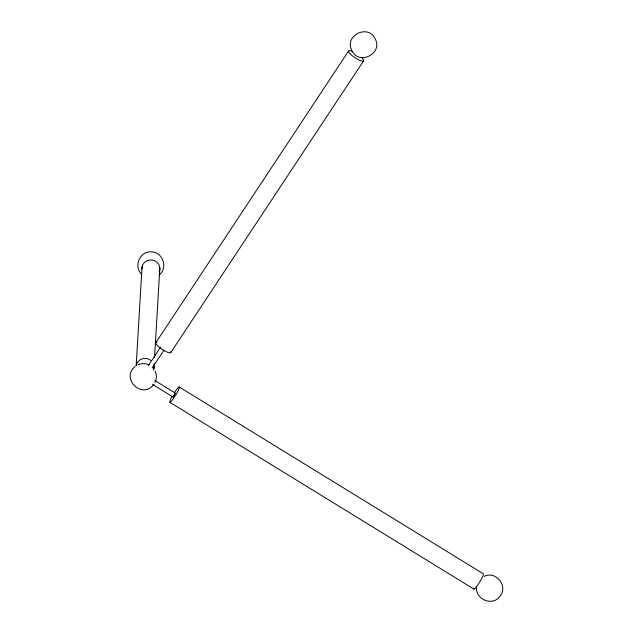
<?xml version="1.0" encoding="UTF-8"?>
<svg xmlns="http://www.w3.org/2000/svg" width="633" height="633" viewBox="0 0 633 633"><rect width="100%" height="100%" fill="white"/><g stroke="black" fill="none" stroke-linecap="round" stroke-linejoin="round"><path stroke-width="0.95" d="M136.174 365.708L142.037 266.944M153.874 368.699L154.183 363.492M154.531 357.582L159.856 267.965M173.458 396.068L173.157 397.073L175.476 393.22L154.927 380.599M154.958 382.308C156.944 378.953 156.739 374.681 155.156 371.207M173.703 395.601L173.996 395.095M155.758 342.809L348.522 51.115M148.375 365.573L160.695 346.939M152.134 368.058L163.907 350.231M170.926 352.367L363.698 60.673M174.304 394.604L174.621 394.145M174.914 393.75L175.476 393.22M159.049 275.11C168.061 268.297 163.267 252.282 151.825 251.871C140.455 250.557 133.294 265.694 141.206 273.765M135.145 366.46C120.333 378.558 142.211 399.866 153.772 384.453M137.907 364.735C141.428 363.271 145.645 363.097 149.056 364.956M484.19 576.378C495.75 570.38 508.465 586.095 500.054 596.104C493.004 606.675 475.209 599.657 476.578 587.305M179.171 386.969L483.272 573.759A9.004 1.203 -58.4 0 1 478.77 583.515A9.004 1.203 -58.4 0 1 473.967 588.089M152.608 384.453L173.157 397.073M169.921 402.359L474.022 589.157M352.075 50.877C359.275 66.117 383.685 52.95 374.965 38.542C368.042 23.745 344.099 35.733 351.726 50.142M174.423 392.602A9.004 1.203 -58.4 0 1 179.115 388.401A9.004 1.203 -58.4 0 1 171.535 401.006A9.004 1.203 -58.4 0 1 172.034 396.59M153.748 364.948A9.004 8.656 3.4 0 1 153.455 370.155M136.182 365.423A9.004 8.656 3.4 0 1 150.891 360.517M141.903 269.199A9.004 8.656 3.4 0 1 152.157 260.013A9.004 8.656 3.4 0 1 159.302 271.676M170.799 351.624A9.004 2.152 33.5 0 1 161.85 349.179A9.004 2.152 33.5 0 1 157.024 342.326M361.839 57.698A9.004 2.152 33.5 0 1 360.604 60.681A9.004 2.152 33.5 0 1 349.606 53.259A9.004 2.152 33.5 0 1 352.755 51.566"/></g></svg>
